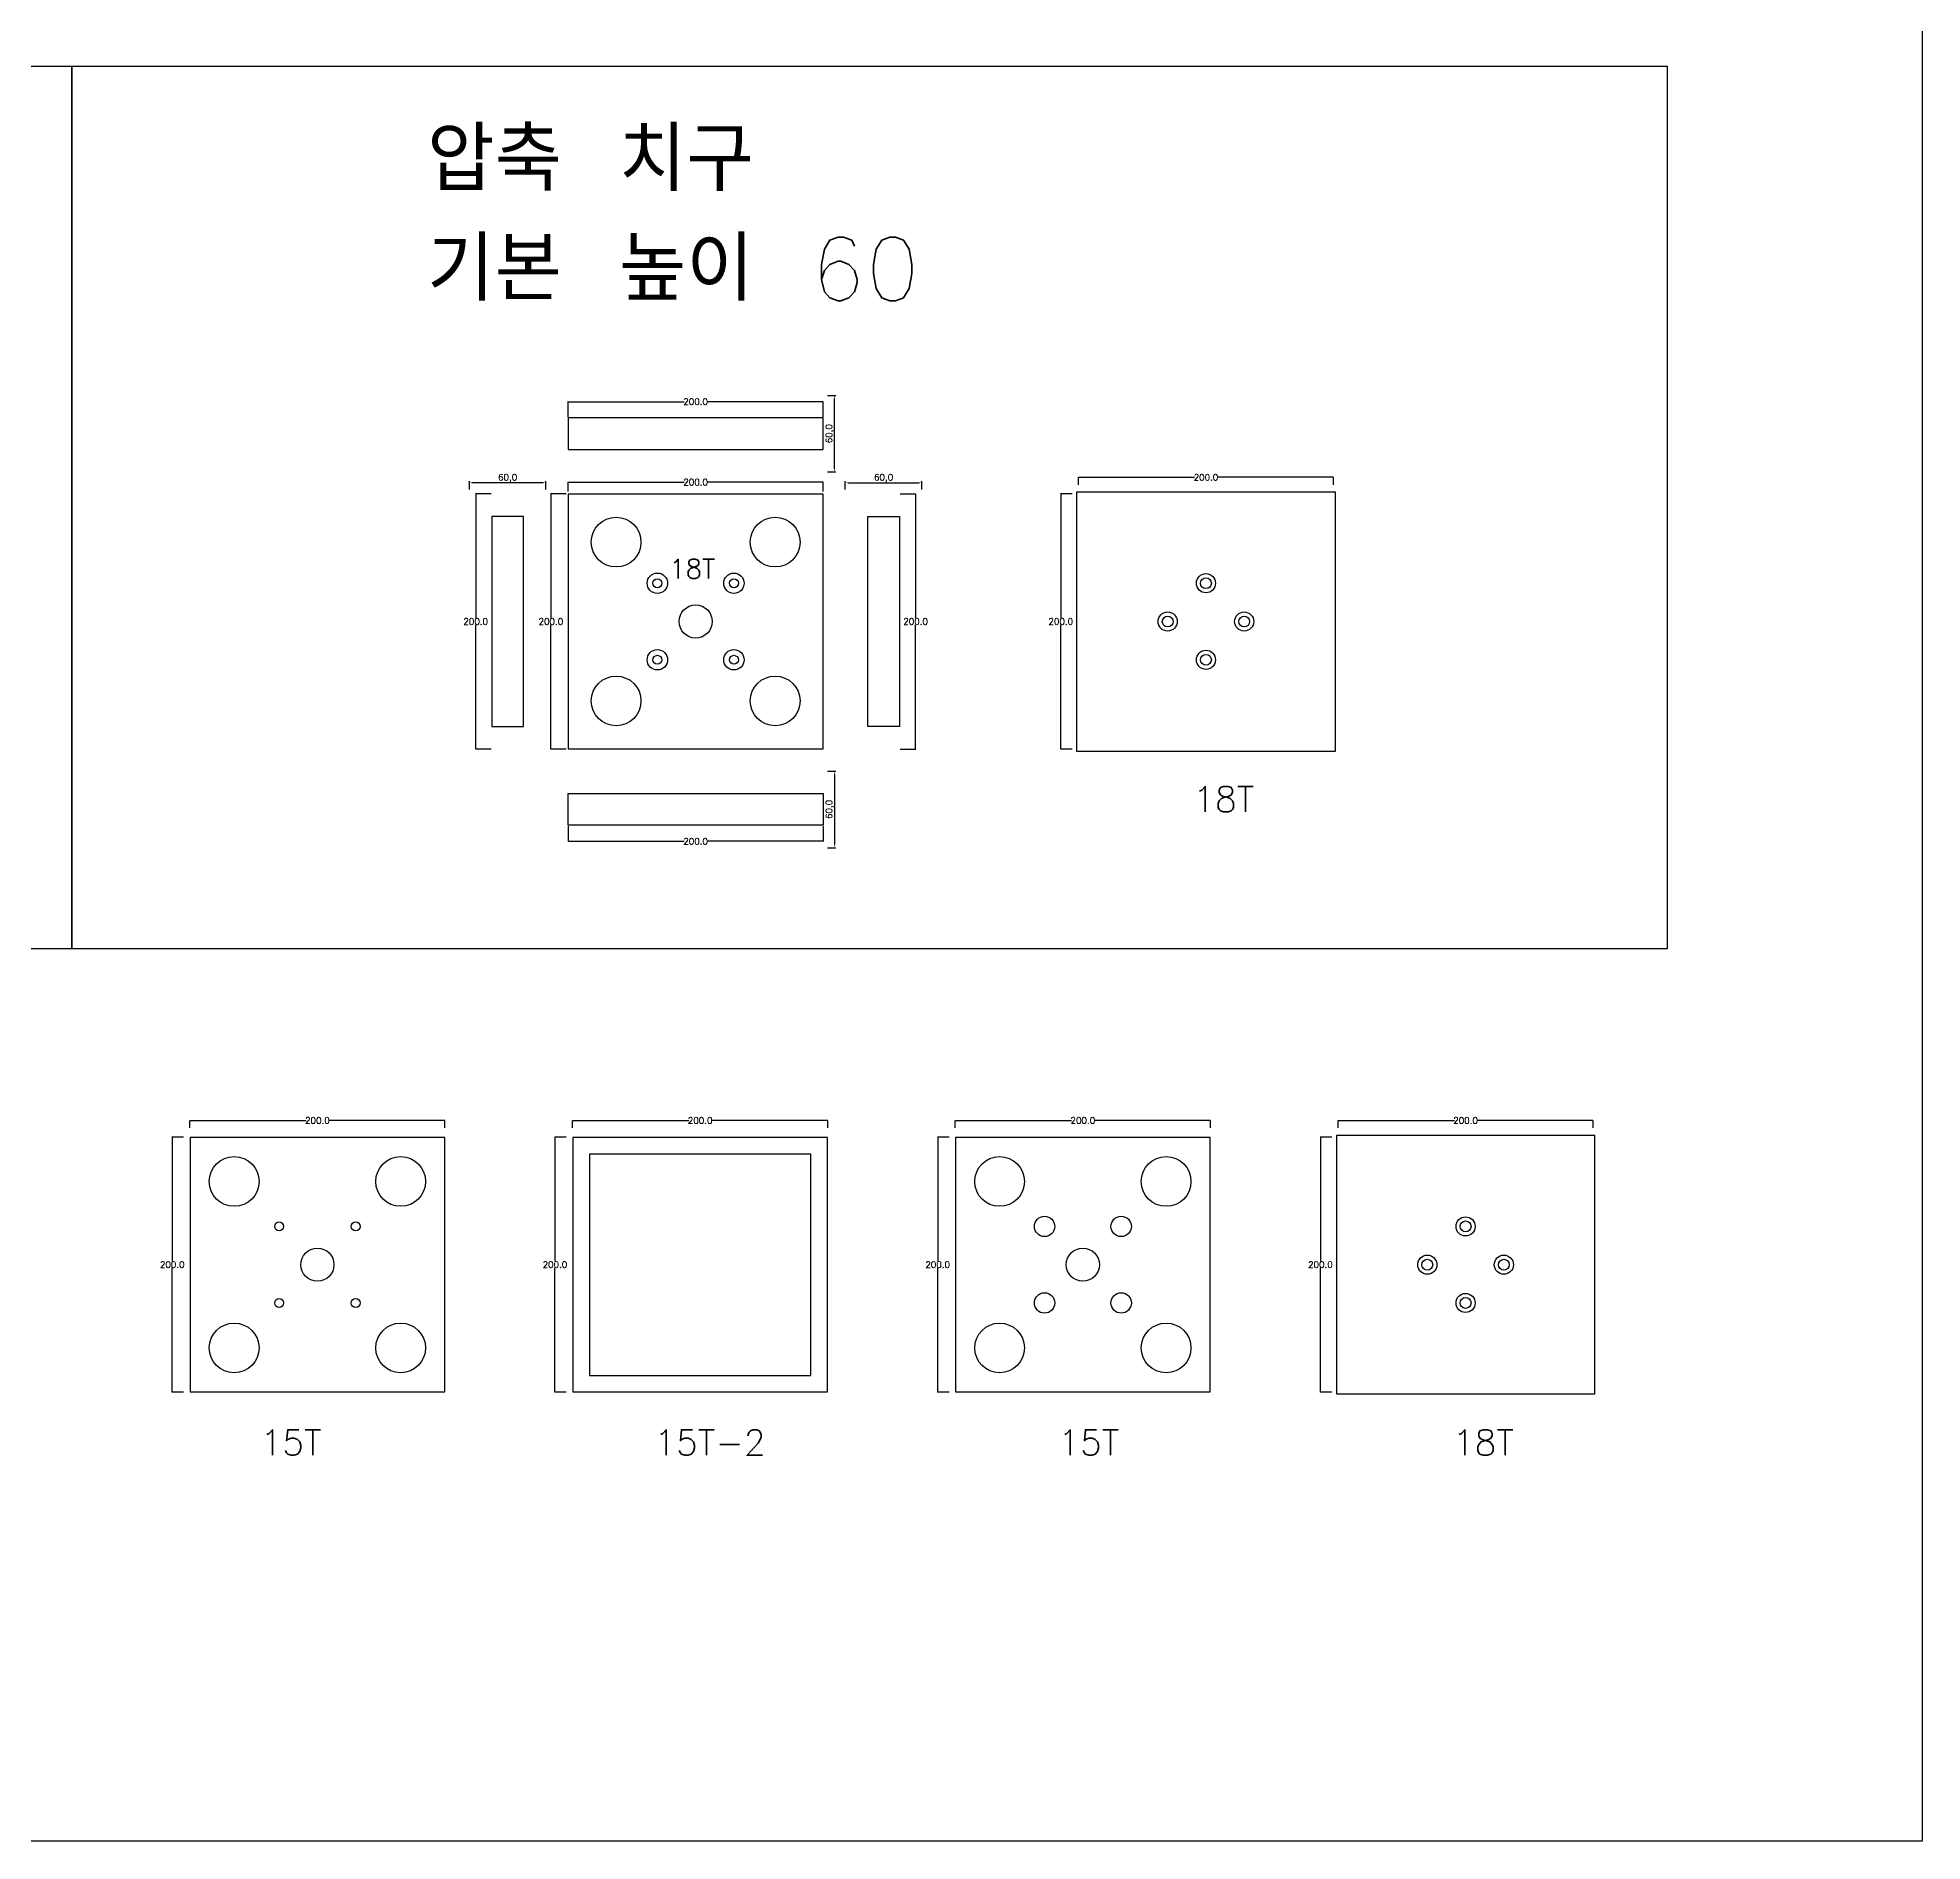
# Model space of a CAD drawing. Header units: millimetres. Extents: x 37110 to 56310, y -3510 to 5490.
# Drawn here: x 54833 to 56310, y -3510 to -2096 of the extents above; entities that cross this region are included whole.
import ezdxf

# ---------------------------------------------------------------- set-up
doc = ezdxf.new("R2010")
doc.units = ezdxf.units.MM
for name, color, linetype in [('TEXT', 3, 'Continuous'), ('볼트 구멍', 7, 'Continuous'), ('치구', 7, 'Continuous'), ('치수', 7, 'Continuous')]:
    doc.layers.add(name, color=color, linetype=linetype)
doc.styles.get("Standard").update_dxf_attribs({"font": 'txt.shx', "bigfont": 'whgtxt.shx'})
doc.dimstyles.new('ISO-25', dxfattribs={"dimtxt": 2.5, "dimasz": 2.5, "dimexe": 1.25, "dimexo": 0.625, "dimtad": 1, "dimtxsty": 'Standard', "dimcen": 2.5, "dimadec": 0, "dimazin": 0, "dimtfac": 1, "dimtmove": 0, "dimatfit": 3, "dimfxl": 0, "dimarcsym": 0})
doc.dimstyles.get("Standard").update_dxf_attribs({"dimtxt": 7, "dimasz": 0.18, "dimexe": 0.18, "dimexo": 0.0625, "dimgap": 0.09, "dimtad": 0, "dimtih": 1, "dimtoh": 1, "dimdec": 1, "dimzin": 0, "dimdsep": 46, "dimtxsty": 'Standard', "dimcen": 0.09, "dimadec": 0, "dimazin": 0, "dimtfac": 1, "dimtdec": 1, "dimtofl": 0, "dimtmove": 0, "dimatfit": 3, "dimfxl": 0, "dimtolj": 1, "dimtzin": 0, "dimarcsym": 0})

# ---------------------------------------------------------------- blocks, each defined once
blk = doc.blocks.new('*D1761')
at = {"layer": 'Defpoints', "color": 0, "linetype": 'Continuous'}
for p in [(55252, -2950.9), (55452, -2945), (55452, -2950.9)]:
    blk.add_point(p, dxfattribs=at)
at = {"layer": '치수', "color": 0, "linetype": 'Continuous', "lineweight": -2}
for p, q in [((55252, -2950.9), (55252, -2944.9)), ((55252.2, -2945), (55343.2, -2945)), ((55451.8, -2945), (55360.8, -2945)), ((55452, -2950.9), (55452, -2944.9))]:
    blk.add_line(p, q, dxfattribs=at)
at = {"layer": '치수', "color": 0, "linetype": 'Continuous'}
for points in [[(55252.2, -2945), (55252.2, -2945.1), (55252, -2945)], [(55451.8, -2945), (55451.8, -2945.1), (55452, -2945)]]:
    blk.add_solid(points, dxfattribs=at)
at = {"layer": '치수', "color": 0, "linetype": 'Continuous', "insert": (55352, -2945), "char_height": 5, "attachment_point": 5}
blk.add_mtext('\\A1;200.0', dxfattribs=at)
blk = doc.blocks.new('*D1764')
at = {"layer": 'Defpoints', "color": 0, "linetype": 'Continuous'}
for p in [(55248.5, -2452.1), (55448.5, -2444.7), (55448.5, -2452.1)]:
    blk.add_point(p, dxfattribs=at)
at = {"layer": '치수', "color": 0, "linetype": 'Continuous', "lineweight": -2}
for p, q in [((55248.5, -2452), (55248.5, -2444.5)), ((55248.7, -2444.7), (55339.6, -2444.7)), ((55448.3, -2444.7), (55357.3, -2444.7)), ((55448.5, -2452), (55448.5, -2444.5))]:
    blk.add_line(p, q, dxfattribs=at)
at = {"layer": '치수', "color": 0, "linetype": 'Continuous'}
for points in [[(55248.7, -2444.7), (55248.7, -2444.7), (55248.5, -2444.7)], [(55448.3, -2444.7), (55448.3, -2444.7), (55448.5, -2444.7)]]:
    blk.add_solid(points, dxfattribs=at)
at = {"layer": '치수', "color": 0, "linetype": 'Continuous', "insert": (55348.5, -2444.7), "char_height": 5, "attachment_point": 5}
blk.add_mtext('\\A1;200.0', dxfattribs=at)
blk = doc.blocks.new('*D1826')
at = {"layer": 'Defpoints', "color": 0, "linetype": 'Continuous'}
for p in [(55247.1, -2958), (55238.2, -3158), (55247.1, -3158)]:
    blk.add_point(p, dxfattribs=at)
at = {"layer": '치수', "color": 0, "linetype": 'Continuous', "lineweight": -2}
for p, q in [((55247.1, -2958), (55238, -2958)), ((55238.2, -2958.2), (55238.2, -3055.4)), ((55238.2, -3157.9), (55238.2, -3060.6)), ((55247.1, -3158), (55238, -3158))]:
    blk.add_line(p, q, dxfattribs=at)
at = {"layer": '치수', "color": 0, "linetype": 'Continuous'}
for points in [[(55238.2, -2958.2), (55238.2, -2958.2), (55238.2, -2958)], [(55238.2, -3157.9), (55238.2, -3157.9), (55238.2, -3158)]]:
    blk.add_solid(points, dxfattribs=at)
at = {"layer": '치수', "color": 0, "linetype": 'Continuous', "insert": (55238.2, -3058), "char_height": 5, "attachment_point": 5}
blk.add_mtext('\\A1;200.0', dxfattribs=at)
blk = doc.blocks.new('*D1827')
at = {"layer": 'Defpoints', "color": 0, "linetype": 'Continuous'}
for p in [(54947.1, -2958), (54938.2, -3158), (54947.1, -3158)]:
    blk.add_point(p, dxfattribs=at)
at = {"layer": '치수', "color": 0, "linetype": 'Continuous', "lineweight": -2}
for p, q in [((54947.1, -2958), (54938, -2958)), ((54938.2, -2958.2), (54938.2, -3055.4)), ((54938.2, -3157.9), (54938.2, -3060.6)), ((54947.1, -3158), (54938, -3158))]:
    blk.add_line(p, q, dxfattribs=at)
at = {"layer": '치수', "color": 0, "linetype": 'Continuous'}
for points in [[(54938.2, -2958.2), (54938.2, -2958.2), (54938.2, -2958)], [(54938.2, -3157.9), (54938.2, -3157.9), (54938.2, -3158)]]:
    blk.add_solid(points, dxfattribs=at)
at = {"layer": '치수', "color": 0, "linetype": 'Continuous', "insert": (54938.2, -3058), "char_height": 5, "attachment_point": 5}
blk.add_mtext('\\A1;200.0', dxfattribs=at)
blk = doc.blocks.new('*D1828')
at = {"layer": 'Defpoints', "color": 0, "linetype": 'Continuous'}
for p in [(54952, -2950.9), (55152, -2945), (55152, -2950.9)]:
    blk.add_point(p, dxfattribs=at)
at = {"layer": '치수', "color": 0, "linetype": 'Continuous', "lineweight": -2}
for p, q in [((54952, -2950.9), (54952, -2944.9)), ((54952.2, -2945), (55043.2, -2945)), ((55151.8, -2945), (55060.8, -2945)), ((55152, -2950.9), (55152, -2944.9))]:
    blk.add_line(p, q, dxfattribs=at)
at = {"layer": '치수', "color": 0, "linetype": 'Continuous'}
for points in [[(54952.2, -2945), (54952.2, -2945.1), (54952, -2945)], [(55151.8, -2945), (55151.8, -2945.1), (55152, -2945)]]:
    blk.add_solid(points, dxfattribs=at)
at = {"layer": '치수', "color": 0, "linetype": 'Continuous', "insert": (55052, -2945), "char_height": 5, "attachment_point": 5}
blk.add_mtext('\\A1;200.0', dxfattribs=at)
blk = doc.blocks.new('*D1624')
at = {"layer": 'Defpoints', "color": 0, "linetype": 'Continuous'}
for p in [(55247, -2453.9), (55235, -2653.9), (55247, -2653.9)]:
    blk.add_point(p, dxfattribs=at)
at = {"layer": '치수', "color": 0, "linetype": 'Continuous', "lineweight": -2}
for p, q in [((55247, -2453.9), (55234.8, -2453.9)), ((55235, -2454.1), (55235, -2551.3)), ((55235, -2653.7), (55235, -2556.5)), ((55247, -2653.9), (55234.8, -2653.9))]:
    blk.add_line(p, q, dxfattribs=at)
at = {"layer": '치수', "color": 0, "linetype": 'Continuous'}
for points in [[(55234.9, -2454.1), (55235, -2454.1), (55235, -2453.9)], [(55234.9, -2653.7), (55235, -2653.7), (55235, -2653.9)]]:
    blk.add_solid(points, dxfattribs=at)
at = {"layer": '치수', "color": 0, "linetype": 'Continuous', "insert": (55235, -2553.9), "char_height": 5, "attachment_point": 5}
blk.add_mtext('\\A1;200.0', dxfattribs=at)
blk = doc.blocks.new('*D1630')
at = {"layer": 'Defpoints', "color": 0, "linetype": 'Continuous'}
for p in [(55852, -2950.9), (56052, -2945), (56052, -2950.9)]:
    blk.add_point(p, dxfattribs=at)
at = {"layer": '치수', "color": 0, "linetype": 'Continuous', "lineweight": -2}
for p, q in [((55852, -2950.9), (55852, -2944.9)), ((55852.2, -2945), (55943.2, -2945)), ((56051.8, -2945), (55960.8, -2945)), ((56052, -2950.9), (56052, -2944.9))]:
    blk.add_line(p, q, dxfattribs=at)
at = {"layer": '치수', "color": 0, "linetype": 'Continuous'}
for points in [[(55852.2, -2945), (55852.2, -2945.1), (55852, -2945)], [(56051.8, -2945), (56051.8, -2945.1), (56052, -2945)]]:
    blk.add_solid(points, dxfattribs=at)
at = {"layer": '치수', "color": 0, "linetype": 'Continuous', "insert": (55952, -2945), "char_height": 5, "attachment_point": 5}
blk.add_mtext('\\A1;200.0', dxfattribs=at)
blk = doc.blocks.new('*D1631')
at = {"layer": 'Defpoints', "color": 0, "linetype": 'Continuous'}
for p in [(55847.1, -2958), (55838.2, -3158), (55847.1, -3158)]:
    blk.add_point(p, dxfattribs=at)
at = {"layer": '치수', "color": 0, "linetype": 'Continuous', "lineweight": -2}
for p, q in [((55847.1, -2958), (55838, -2958)), ((55838.2, -2958.2), (55838.2, -3055.4)), ((55838.2, -3157.9), (55838.2, -3060.6)), ((55847.1, -3158), (55838, -3158))]:
    blk.add_line(p, q, dxfattribs=at)
at = {"layer": '치수', "color": 0, "linetype": 'Continuous'}
for points in [[(55838.2, -2958.2), (55838.2, -2958.2), (55838.2, -2958)], [(55838.2, -3157.9), (55838.2, -3157.9), (55838.2, -3158)]]:
    blk.add_solid(points, dxfattribs=at)
at = {"layer": '치수', "color": 0, "linetype": 'Continuous', "insert": (55838.2, -3058), "char_height": 5, "attachment_point": 5}
blk.add_mtext('\\A1;200.0', dxfattribs=at)
blk = doc.blocks.new('*D1632')
at = {"layer": 'Defpoints', "color": 0, "linetype": 'Continuous'}
for p in [(55547.1, -2958), (55538.2, -3158), (55547.1, -3158)]:
    blk.add_point(p, dxfattribs=at)
at = {"layer": '치수', "color": 0, "linetype": 'Continuous', "lineweight": -2}
for p, q in [((55547.1, -2958), (55538, -2958)), ((55538.2, -2958.2), (55538.2, -3055.4)), ((55538.2, -3157.9), (55538.2, -3060.6)), ((55547.1, -3158), (55538, -3158))]:
    blk.add_line(p, q, dxfattribs=at)
at = {"layer": '치수', "color": 0, "linetype": 'Continuous'}
for points in [[(55538.2, -2958.2), (55538.2, -2958.2), (55538.2, -2958)], [(55538.2, -3157.9), (55538.2, -3157.9), (55538.2, -3158)]]:
    blk.add_solid(points, dxfattribs=at)
at = {"layer": '치수', "color": 0, "linetype": 'Continuous', "insert": (55538.2, -3058), "char_height": 5, "attachment_point": 5}
blk.add_mtext('\\A1;200.0', dxfattribs=at)
blk = doc.blocks.new('*D1633')
at = {"layer": 'Defpoints', "color": 0, "linetype": 'Continuous'}
for p in [(55552, -2950.9), (55752, -2945), (55752, -2950.9)]:
    blk.add_point(p, dxfattribs=at)
at = {"layer": '치수', "color": 0, "linetype": 'Continuous', "lineweight": -2}
for p, q in [((55552, -2950.9), (55552, -2944.9)), ((55552.2, -2945), (55643.2, -2945)), ((55751.8, -2945), (55660.8, -2945)), ((55752, -2950.9), (55752, -2944.9))]:
    blk.add_line(p, q, dxfattribs=at)
at = {"layer": '치수', "color": 0, "linetype": 'Continuous'}
for points in [[(55552.2, -2945), (55552.2, -2945.1), (55552, -2945)], [(55751.8, -2945), (55751.8, -2945.1), (55752, -2945)]]:
    blk.add_solid(points, dxfattribs=at)
at = {"layer": '치수', "color": 0, "linetype": 'Continuous', "insert": (55652, -2945), "char_height": 5, "attachment_point": 5}
blk.add_mtext('\\A1;200.0', dxfattribs=at)
blk = doc.blocks.new('*D1634')
at = {"layer": 'Defpoints', "color": 0, "linetype": 'Continuous'}
for p in [(55508.8, -2453.9), (55508.8, -2653.9), (55520.9, -2653.9)]:
    blk.add_point(p, dxfattribs=at)
at = {"layer": '치수', "color": 0, "linetype": 'Continuous', "lineweight": -2}
for p, q in [((55508.8, -2453.9), (55521, -2453.9)), ((55520.9, -2454.1), (55520.9, -2551.3)), ((55520.9, -2653.7), (55520.9, -2556.5)), ((55508.8, -2653.9), (55521, -2653.9))]:
    blk.add_line(p, q, dxfattribs=at)
at = {"layer": '치수', "color": 0, "linetype": 'Continuous'}
for points in [[(55520.8, -2454.1), (55520.9, -2454.1), (55520.9, -2453.9)], [(55520.8, -2653.7), (55520.9, -2653.7), (55520.9, -2653.9)]]:
    blk.add_solid(points, dxfattribs=at)
at = {"layer": '치수', "color": 0, "linetype": 'Continuous', "insert": (55520.9, -2553.9), "char_height": 5, "attachment_point": 5}
blk.add_mtext('\\A1;200.0', dxfattribs=at)
blk = doc.blocks.new('*D1635')
at = {"layer": 'Defpoints', "color": 0, "linetype": 'Continuous'}
for p in [(55643.6, -2453.9), (55634.7, -2653.9), (55643.6, -2653.9)]:
    blk.add_point(p, dxfattribs=at)
at = {"layer": '치수', "color": 0, "linetype": 'Continuous', "lineweight": -2}
for p, q in [((55643.5, -2453.9), (55634.5, -2453.9)), ((55634.7, -2454.1), (55634.7, -2551.3)), ((55634.7, -2653.7), (55634.7, -2556.5)), ((55643.5, -2653.9), (55634.5, -2653.9))]:
    blk.add_line(p, q, dxfattribs=at)
at = {"layer": '치수', "color": 0, "linetype": 'Continuous'}
for points in [[(55634.7, -2454.1), (55634.7, -2454.1), (55634.7, -2453.9)], [(55634.7, -2653.7), (55634.7, -2653.7), (55634.7, -2653.9)]]:
    blk.add_solid(points, dxfattribs=at)
at = {"layer": '치수', "color": 0, "linetype": 'Continuous', "insert": (55634.7, -2553.9), "char_height": 5, "attachment_point": 5}
blk.add_mtext('\\A1;200.0', dxfattribs=at)
blk = doc.blocks.new('*D1637')
at = {"layer": 'Defpoints', "color": 0, "linetype": 'Continuous'}
for p in [(55648.5, -2446.8), (55848.5, -2440.9), (55848.5, -2446.8)]:
    blk.add_point(p, dxfattribs=at)
at = {"layer": '치수', "color": 0, "linetype": 'Continuous', "lineweight": -2}
for p, q in [((55648.5, -2446.7), (55648.5, -2440.7)), ((55648.7, -2440.9), (55739.6, -2440.9)), ((55848.3, -2440.9), (55757.3, -2440.9)), ((55848.5, -2446.7), (55848.5, -2440.7))]:
    blk.add_line(p, q, dxfattribs=at)
at = {"layer": '치수', "color": 0, "linetype": 'Continuous'}
for points in [[(55648.7, -2440.9), (55648.7, -2441), (55648.5, -2440.9)], [(55848.3, -2440.9), (55848.3, -2441), (55848.5, -2440.9)]]:
    blk.add_solid(points, dxfattribs=at)
at = {"layer": '치수', "color": 0, "linetype": 'Continuous', "insert": (55748.5, -2440.9), "char_height": 5, "attachment_point": 5}
blk.add_mtext('\\A1;200.0', dxfattribs=at)
blk = doc.blocks.new('*D2737')
at = {"layer": 'Defpoints', "color": 0}
for p in [(55465.8, -2451.2), (55525.8, -2445.2), (55525.8, -2451.2)]:
    blk.add_point(p, dxfattribs=at)
at = {"layer": '치수', "color": 0, "lineweight": -2}
for p, q in [((55465.8, -2450.5), (55465.8, -2443.9)), ((55468.3, -2445.2), (55523.3, -2445.2)), ((55525.8, -2450.5), (55525.8, -2443.9))]:
    blk.add_line(p, q, dxfattribs=at)
at = {"layer": '치수', "color": 0}
for points in [[(55468.3, -2444.8), (55468.3, -2445.6), (55465.8, -2445.2)], [(55523.3, -2444.8), (55523.3, -2445.6), (55525.8, -2445.2)]]:
    blk.add_solid(points, dxfattribs=at)
at = {"layer": '치수', "color": 0, "insert": (55495.8, -2441.6), "char_height": 5, "attachment_point": 5}
blk.add_mtext('60,0', dxfattribs=at)
blk = doc.blocks.new('*D2740')
at = {"layer": 'Defpoints', "color": 0, "linetype": 'Continuous'}
for p in [(55248.5, -2381.6), (55248.5, -2393.7), (55448.5, -2393.7)]:
    blk.add_point(p, dxfattribs=at)
at = {"layer": '치수', "color": 0, "linetype": 'Continuous', "lineweight": -2}
for p, q in [((55248.5, -2393.7), (55248.5, -2381.5)), ((55248.7, -2381.6), (55339.6, -2381.6)), ((55448.3, -2381.6), (55357.3, -2381.6)), ((55448.5, -2393.7), (55448.5, -2381.5))]:
    blk.add_line(p, q, dxfattribs=at)
at = {"layer": '치수', "color": 0, "linetype": 'Continuous'}
for points in [[(55248.7, -2381.6), (55248.7, -2381.7), (55248.5, -2381.6)], [(55448.3, -2381.6), (55448.3, -2381.7), (55448.5, -2381.6)]]:
    blk.add_solid(points, dxfattribs=at)
at = {"layer": '치수', "color": 0, "linetype": 'Continuous', "insert": (55348.5, -2381.6), "char_height": 5, "attachment_point": 5}
blk.add_mtext('\\A1;200.0', dxfattribs=at)
blk = doc.blocks.new('*D2741')
at = {"layer": 'Defpoints', "color": 0}
for p in [(55451.2, -2376.7), (55457.2, -2376.7), (55451.2, -2436.7)]:
    blk.add_point(p, dxfattribs=at)
at = {"layer": '치수', "color": 0, "lineweight": -2}
for p, q in [((55451.8, -2376.7), (55458.4, -2376.7)), ((55457.2, -2434.2), (55457.2, -2379.2)), ((55451.8, -2436.7), (55458.4, -2436.7))]:
    blk.add_line(p, q, dxfattribs=at)
at = {"layer": '치수', "color": 0}
for points in [[(55456.8, -2379.2), (55457.6, -2379.2), (55457.2, -2376.7)], [(55456.8, -2434.2), (55457.6, -2434.2), (55457.2, -2436.7)]]:
    blk.add_solid(points, dxfattribs=at)
at = {"layer": '치수', "color": 0, "insert": (55453.7, -2406.7), "char_height": 5, "attachment_point": 5, "rotation": 90}
blk.add_mtext('60,0', dxfattribs=at)
blk = doc.blocks.new('*D2743')
at = {"layer": 'Defpoints', "color": 0}
for p in [(55451.2, -2671.2), (55451.2, -2731.2), (55457.2, -2731.2)]:
    blk.add_point(p, dxfattribs=at)
at = {"layer": '치수', "color": 0, "lineweight": -2}
for p, q in [((55451.8, -2671.2), (55458.4, -2671.2)), ((55457.2, -2673.7), (55457.2, -2728.7)), ((55451.8, -2731.2), (55458.4, -2731.2))]:
    blk.add_line(p, q, dxfattribs=at)
at = {"layer": '치수', "color": 0}
for points in [[(55456.8, -2673.7), (55457.6, -2673.7), (55457.2, -2671.2)], [(55456.8, -2728.7), (55457.6, -2728.7), (55457.2, -2731.2)]]:
    blk.add_solid(points, dxfattribs=at)
at = {"layer": '치수', "color": 0, "insert": (55453.7, -2701.2), "char_height": 5, "attachment_point": 5, "rotation": 90}
blk.add_mtext('60,0', dxfattribs=at)
blk = doc.blocks.new('*D2742')
at = {"layer": 'Defpoints', "color": 0, "linetype": 'Continuous'}
for p in [(55248.5, -2714.1), (55448.5, -2714.1), (55248.5, -2726.2)]:
    blk.add_point(p, dxfattribs=at)
at = {"layer": '치수', "color": 0, "linetype": 'Continuous', "lineweight": -2}
for p, q in [((55248.5, -2714.2), (55248.5, -2726.4)), ((55448.5, -2714.2), (55448.5, -2726.4)), ((55248.7, -2726.2), (55339.6, -2726.2)), ((55448.3, -2726.2), (55357.3, -2726.2))]:
    blk.add_line(p, q, dxfattribs=at)
at = {"layer": '치수', "color": 0, "linetype": 'Continuous'}
for points in [[(55248.7, -2726.2), (55248.7, -2726.2), (55248.5, -2726.2)], [(55448.3, -2726.2), (55448.3, -2726.2), (55448.5, -2726.2)]]:
    blk.add_solid(points, dxfattribs=at)
at = {"layer": '치수', "color": 0, "linetype": 'Continuous', "insert": (55348.5, -2726.2), "char_height": 5, "attachment_point": 5}
blk.add_mtext('\\A1;200.0', dxfattribs=at)
blk = doc.blocks.new('*D2744')
at = {"layer": 'Defpoints', "color": 0, "linetype": 'Continuous'}
for p in [(55188.2, -2453.9), (55176.1, -2653.9), (55188.2, -2653.9)]:
    blk.add_point(p, dxfattribs=at)
at = {"layer": '치수', "color": 0, "linetype": 'Continuous', "lineweight": -2}
for p, q in [((55188.1, -2453.9), (55175.9, -2453.9)), ((55176.1, -2454.1), (55176.1, -2551.3)), ((55176.1, -2653.7), (55176.1, -2556.5)), ((55188.1, -2653.9), (55175.9, -2653.9))]:
    blk.add_line(p, q, dxfattribs=at)
at = {"layer": '치수', "color": 0, "linetype": 'Continuous'}
for points in [[(55176.1, -2454.1), (55176.1, -2454.1), (55176.1, -2453.9)], [(55176.1, -2653.7), (55176.1, -2653.7), (55176.1, -2653.9)]]:
    blk.add_solid(points, dxfattribs=at)
at = {"layer": '치수', "color": 0, "linetype": 'Continuous', "insert": (55176.1, -2553.9), "char_height": 5, "attachment_point": 5}
blk.add_mtext('\\A1;200.0', dxfattribs=at)
blk = doc.blocks.new('*D2745')
at = {"layer": 'Defpoints', "color": 0}
for p in [(55171.1, -2445.2), (55171.1, -2451.2), (55231.1, -2451.2)]:
    blk.add_point(p, dxfattribs=at)
at = {"layer": '치수', "color": 0, "lineweight": -2}
for p, q in [((55171.1, -2450.5), (55171.1, -2443.9)), ((55228.6, -2445.2), (55173.6, -2445.2)), ((55231.1, -2450.5), (55231.1, -2443.9))]:
    blk.add_line(p, q, dxfattribs=at)
at = {"layer": '치수', "color": 0}
for points in [[(55173.6, -2444.8), (55173.6, -2445.6), (55171.1, -2445.2)], [(55228.6, -2444.8), (55228.6, -2445.6), (55231.1, -2445.2)]]:
    blk.add_solid(points, dxfattribs=at)
at = {"layer": '치수', "color": 0, "insert": (55201.1, -2441.6), "char_height": 5, "attachment_point": 5}
blk.add_mtext('60,0', dxfattribs=at)

msp = doc.modelspace()

# ---------------------------------------------------------------- linework, layer by layer
at = {"color": 6}
for p, q in [((56310, 5490), (56310, -3510)), ((56310, -3510), (37110, -3510))]:
    msp.add_line(p, q, dxfattribs=at)
for points in [[(53736.945, -2118.721), (54859.604, -2118.721), (54859.604, -2810.582), (53736.945, -2810.582)], [(54859.604, -2118.721), (56109.922, -2118.721), (56109.922, -2810.582), (54859.604, -2810.582)]]:
    msp.add_lwpolyline(points, close=True, dxfattribs=at)
at = {"layer": '볼트 구멍', "color": 3}
for centre, radius in [((55318.482, -2523.913), 8), ((55378.482, -2523.913), 8), ((55748.482, -2523.913), 4.25), ((55348.482, -2553.913), 13), ((55718.482, -2553.913), 4.25), ((55778.482, -2553.913), 4.25), ((55318.482, -2583.913), 8), ((55378.482, -2583.913), 8), ((55748.482, -2583.913), 4.25), ((55022.006, -3028.039), 3.5), ((55082.006, -3028.039), 3.5), ((55622.006, -3028.039), 8), ((55682.006, -3028.039), 8), ((55952.006, -3028.039), 4.25), ((55052.006, -3058.039), 13), ((55652.006, -3058.039), 13), ((55922.006, -3058.039), 4.25), ((55982.006, -3058.039), 4.25), ((55022.006, -3088.039), 3.5), ((55082.006, -3088.039), 3.5), ((55622.006, -3088.039), 8), ((55682.006, -3088.039), 8), ((55952.006, -3088.039), 4.25)]:
    msp.add_circle(centre, radius, dxfattribs=at)
at = {"layer": '볼트 구멍', "color": 1}
for centre, radius in [((55318.482, -2523.913), 3.5), ((55378.482, -2523.913), 3.5), ((55348.482, -2553.913), 13), ((55318.482, -2583.913), 3.5), ((55378.482, -2583.913), 3.5)]:
    msp.add_circle(centre, radius, dxfattribs=at)
at = {"layer": '볼트 구멍', "color": 6}
for centre in [(55748.482, -2523.913), (55718.482, -2553.913), (55778.482, -2553.913), (55748.482, -2583.913), (55952.006, -3028.039), (55922.006, -3058.039), (55982.006, -3058.039), (55952.006, -3088.039)]:
    msp.add_circle(centre, 7.5, dxfattribs=at)
at = {"layer": '치구'}
for points in [[(55448.332, -2419.163), (55448.332, -2394.163), (55248.632, -2394.163), (55248.632, -2419.163)], [(55248.632, -2454.163), (55248.632, -2653.663), (55448.332, -2653.663), (55448.332, -2454.163)], [(55646.982, -2452.413), (55646.982, -2655.413), (55849.982, -2655.413), (55849.982, -2452.413)], [(55213.632, -2471.563), (55188.632, -2471.563), (55188.632, -2636.263), (55213.632, -2636.263)], [(55483.332, -2471.563), (55508.332, -2471.563), (55508.332, -2636.263), (55483.332, -2636.263)], [(55448.332, -2688.663), (55448.332, -2713.663), (55248.632, -2713.663), (55248.632, -2688.663)], [(54952.256, -2958.289), (54952.256, -3157.789), (55151.756, -3157.789), (55151.756, -2958.289)], [(55252.256, -2958.289), (55252.256, -3157.789), (55451.756, -3157.789), (55451.756, -2958.289)], [(55552.256, -2958.289), (55552.256, -3157.789), (55751.756, -3157.789), (55751.756, -2958.289)], [(55850.756, -2956.789), (55850.756, -3159.289), (56053.256, -3159.289), (56053.256, -2956.789)], [(55265.256, -2971.289), (55265.256, -3144.789), (55438.756, -3144.789), (55438.756, -2971.289)]]:
    msp.add_lwpolyline(points, close=True, dxfattribs=at)
for centre in [(55286.132, -2491.663), (55410.832, -2491.663), (55286.132, -2616.163), (55410.832, -2616.163), (54986.756, -2992.789), (55117.256, -2992.789), (55586.756, -2992.789), (55717.256, -2992.789), (54986.756, -3123.289), (55117.256, -3123.289), (55586.756, -3123.289), (55717.256, -3123.289)]:
    msp.add_circle(centre, 19.5, dxfattribs=at)

# ---------------------------------------------------------------- texts
at = {"layer": 'TEXT'}
for s, p in [('압축 치구', (55137.934, -2216.559)), ('기본 높이 60', (55137.934, -2302.536))]:
    msp.add_text(s, height=50, dxfattribs=at).set_placement(p)
at = {"layer": 'TEXT', "color": 1}
for s, p in [('18T', (55738.343, -2703.149)), ('15T', (55007.325, -3207.425)), ('15T-2', (55315.931, -3207.425)), ('15T', (55632.6, -3207.425)), ('18T', (55941.866, -3207.425))]:
    msp.add_text(s, height=20, dxfattribs=at).set_placement(p)
at = {"layer": '치구', "color": 1}
msp.add_text('18T', height=15, dxfattribs=at).set_placement((55327.804, -2520.094))

# ---------------------------------------------------------------- dimensions: what is measured, and where the dimension line sits
at = {"layer": '치수', "color": 4, "linetype": 'Continuous'}
for base, p1, p2, picture, middle in [((55248.482, -2381.645), (55448.482, -2393.715), (55248.482, -2393.715), '*D2740', (55348.482, -2381.645)), ((55448.482, -2444.691), (55248.482, -2452.088), (55448.482, -2452.088), '*D1764', (55348.482, -2444.691)), ((55848.482, -2440.922), (55648.482, -2446.806), (55848.482, -2446.806), '*D1637', (55748.482, -2440.922)), ((55248.482, -2726.181), (55448.482, -2714.111), (55248.482, -2714.111), '*D2742', (55348.482, -2726.181)), ((55152.006, -2945.048), (54952.006, -2950.932), (55152.006, -2950.932), '*D1828', (55052.006, -2945.048)), ((55452.006, -2945.048), (55252.006, -2950.932), (55452.006, -2950.932), '*D1761', (55352.006, -2945.048)), ((55752.006, -2945.048), (55552.006, -2950.932), (55752.006, -2950.932), '*D1633', (55652.006, -2945.048)), ((56052.006, -2945.048), (55852.006, -2950.932), (56052.006, -2950.932), '*D1630', (55952.006, -2945.048))]:
    dim = msp.add_linear_dim(base=base, p1=p1, p2=p2, dimstyle='Standard', override={"dimtxt": 5}, dxfattribs=at)
    dim.commit()
    dim.dimension.update_dxf_attribs({"geometry": picture, "text_midpoint": middle})
at = {"layer": '치수', "color": 4}
for base, p1, p2, angle, picture, middle in [((55457.192, -2376.663), (55451.207, -2436.663), (55451.207, -2376.663), 90, '*D2741', (55453.651, -2406.663)), ((55171.132, -2445.17), (55231.132, -2451.156), (55171.132, -2451.156), 180, '*D2745', (55201.132, -2441.628)), ((55457.192, -2731.163), (55451.207, -2671.163), (55451.207, -2731.163), 270, '*D2743', (55453.651, -2701.163))]:
    dim = msp.add_linear_dim(base=base, p1=p1, p2=p2, angle=angle, dimstyle='ISO-25', override={"dimtxt": 5, "dimdec": 1, "dimzin": 0, "dimtdec": 1}, dxfattribs=at)
    dim.commit()
    dim.dimension.update_dxf_attribs({"geometry": picture, "text_midpoint": middle})
dim = msp.add_linear_dim(base=(55525.832, -2445.17), p1=(55465.832, -2451.156), p2=(55525.832, -2451.156), dimstyle='ISO-25', override={"dimtxt": 5, "dimdec": 1, "dimzin": 0, "dimtdec": 1}, dxfattribs=at)
dim.commit()
dim.dimension.update_dxf_attribs({"geometry": '*D2737', "text_midpoint": (55495.832, -2441.628)})
at = {"layer": '치수', "color": 4, "linetype": 'Continuous'}
for base, p1, p2, picture, middle in [((55176.115, -2653.913), (55188.184, -2453.913), (55188.184, -2653.913), '*D2744', (55176.115, -2553.913)), ((55234.953, -2653.913), (55247.022, -2453.913), (55247.022, -2653.913), '*D1624', (55234.953, -2553.913)), ((55520.85, -2653.913), (55508.781, -2453.913), (55508.781, -2653.913), '*D1634', (55520.85, -2553.913)), ((55634.686, -2653.913), (55643.591, -2453.913), (55643.591, -2653.913), '*D1635', (55634.686, -2553.913)), ((54938.21, -3158.039), (54947.115, -2958.039), (54947.115, -3158.039), '*D1827', (54938.21, -3058.039)), ((55238.21, -3158.039), (55247.115, -2958.039), (55247.115, -3158.039), '*D1826', (55238.21, -3058.039)), ((55538.21, -3158.039), (55547.115, -2958.039), (55547.115, -3158.039), '*D1632', (55538.21, -3058.039)), ((55838.21, -3158.039), (55847.115, -2958.039), (55847.115, -3158.039), '*D1631', (55838.21, -3058.039))]:
    dim = msp.add_linear_dim(base=base, p1=p1, p2=p2, angle=90, dimstyle='Standard', override={"dimtxt": 5}, dxfattribs=at)
    dim.commit()
    dim.dimension.update_dxf_attribs({"geometry": picture, "text_midpoint": middle})

doc.saveas('drawing.dxf')
